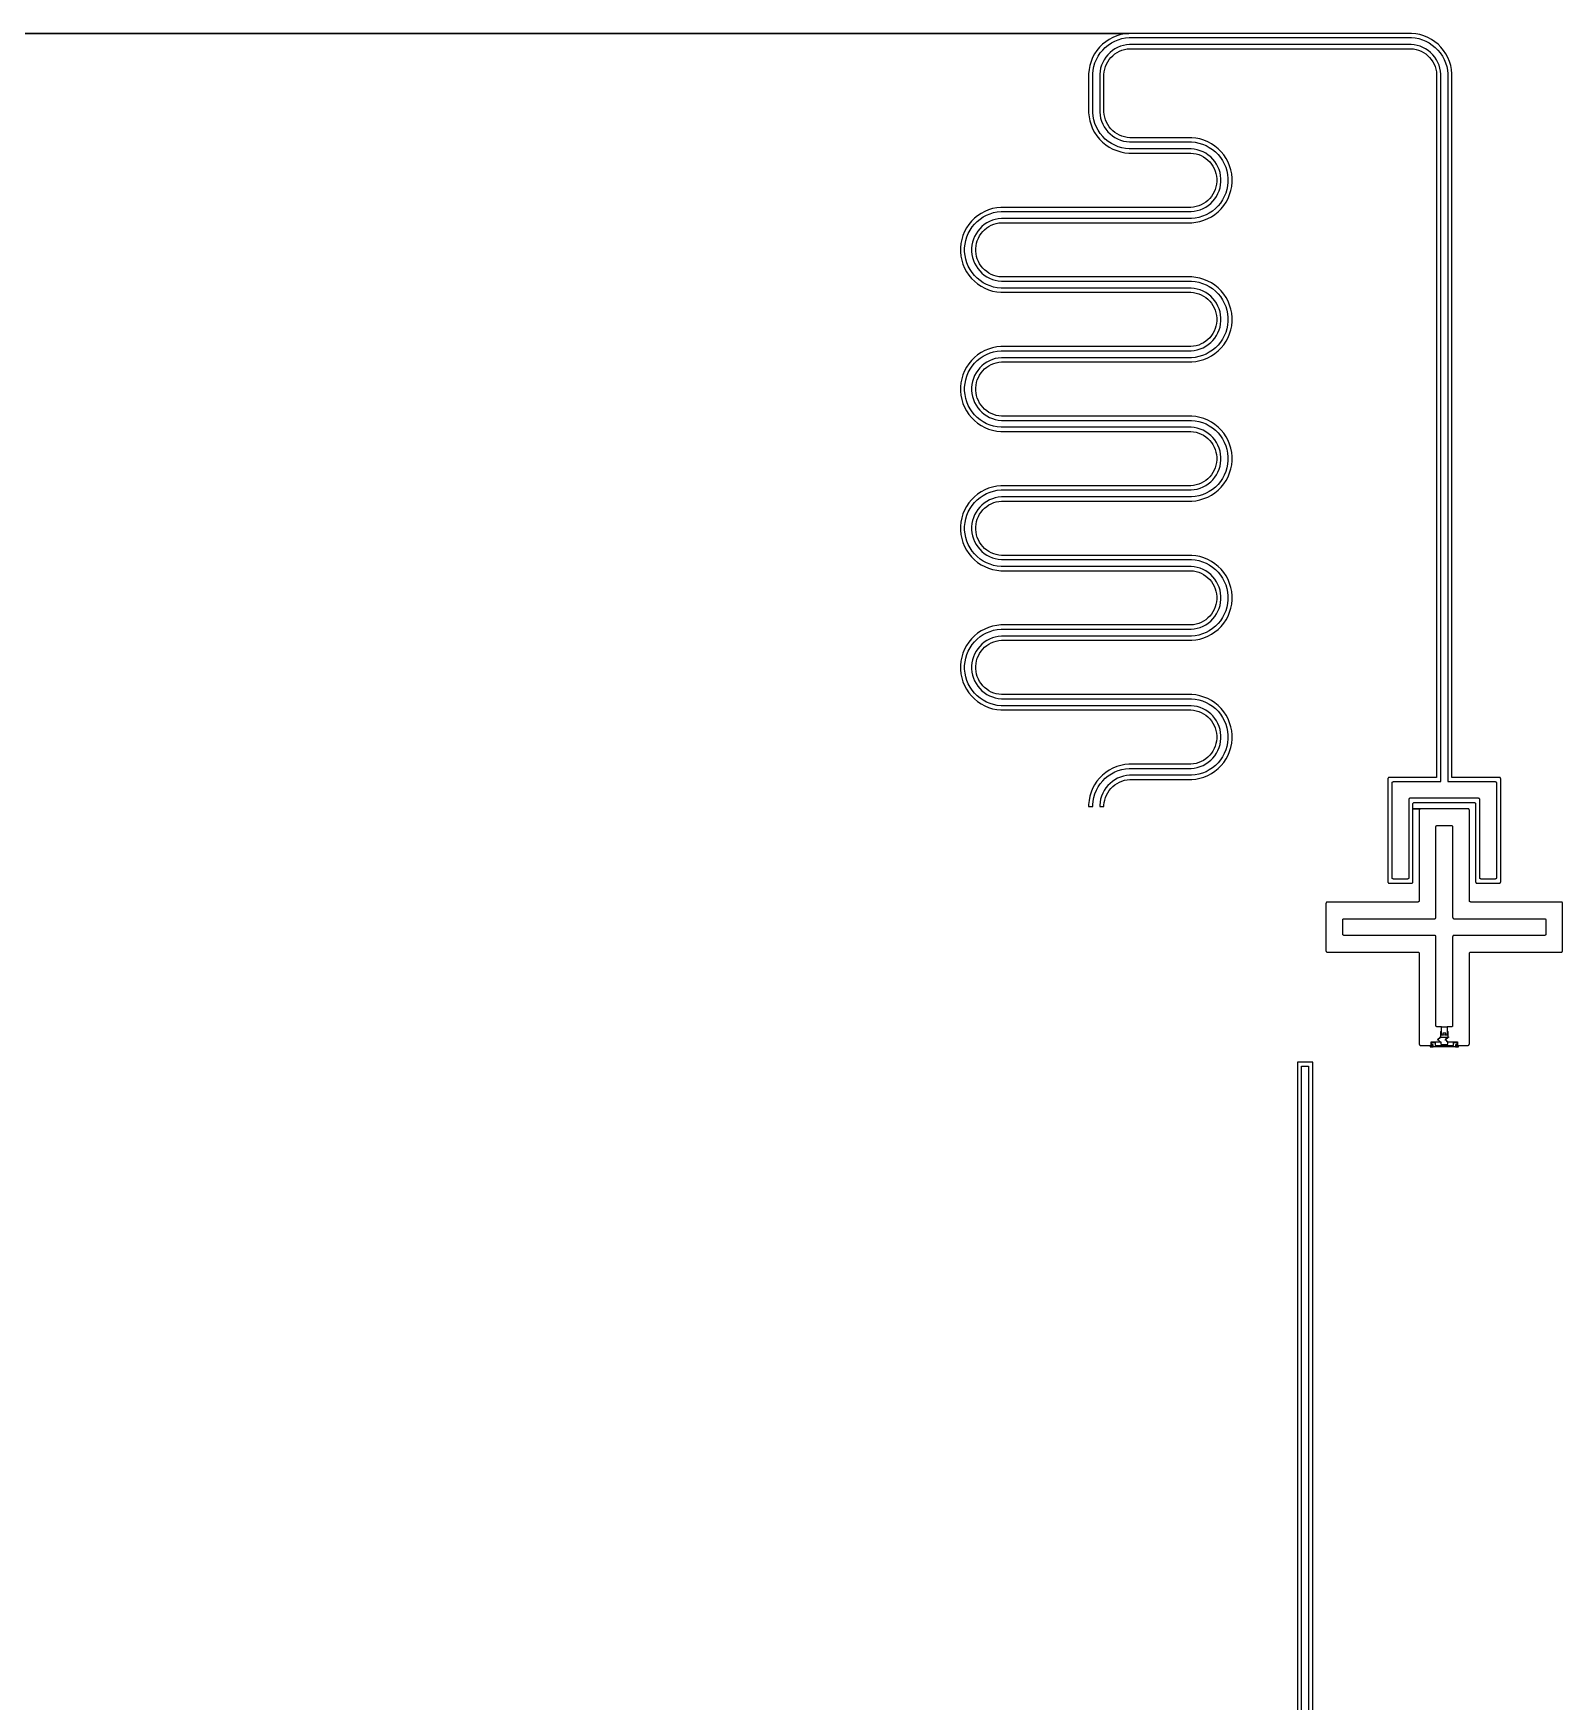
# Model space of a CAD drawing. Extents: x 200 to 9800, y 200 to 9800.
# Drawn here: x 5022 to 7220, y 2587 to 4984 of the extents above; entities that cross this region are included whole.
import ezdxf

# ---------------------------------------------------------------- set-up
doc = ezdxf.new("R2010")
doc.units = 0
doc.layers.add('L136D1', color=1, linetype='CONTINUOUS')
doc.layers.add('L1D0', color=2, linetype='CONTINUOUS')

msp = doc.modelspace()

# ---------------------------------------------------------------- linework, layer by layer
at = {"layer": 'L136D1'}
msp.add_lwpolyline([(7033.5, 3528), (7033.5, 3529.5), (7030.975, 3529.5), (7030.927, 3529.505), (7030.878, 3529.514), (7030.831, 3529.529), (7030.786, 3529.547), (7030.743, 3529.571), (7030.702, 3529.598), (7030.664, 3529.629), (7030.629, 3529.664), (7030.598, 3529.702), (7030.571, 3529.743), (7030.547, 3529.786), (7030.529, 3529.831), (7030.514, 3529.878), (7030.505, 3529.927), (7030.5, 3529.975), (7030.5, 3534.525), (7030.505, 3534.573), (7030.514, 3534.622), (7030.529, 3534.669), (7030.547, 3534.714), (7030.571, 3534.757), (7030.598, 3534.798), (7030.629, 3534.836), (7030.664, 3534.871), (7030.702, 3534.902), (7030.743, 3534.929), (7030.786, 3534.953), (7030.831, 3534.971), (7030.878, 3534.986), (7030.927, 3534.995), (7030.975, 3535), (7043.485, 3535), (7040.25, 3538.236), (7039.543, 3537.529), (7039.529, 3537.543), (7040.236, 3538.25), (7039.529, 3538.957), (7039.543, 3538.971), (7040.25, 3538.264), (7043.485, 3541.5), (7043.515, 3541.5), (7040.264, 3538.25), (7043.515, 3535), (7044.025, 3535), (7044.073, 3534.995), (7044.122, 3534.986), (7044.169, 3534.971), (7044.214, 3534.953), (7044.257, 3534.929), (7044.298, 3534.902), (7044.336, 3534.871), (7044.371, 3534.836), (7044.402, 3534.798), (7044.429, 3534.757), (7044.453, 3534.714), (7044.471, 3534.669), (7044.486, 3534.622), (7044.495, 3534.573), (7044.5, 3534.525), (7044.5, 3531.975), (7044.505, 3531.927), (7044.514, 3531.878), (7044.529, 3531.831), (7044.547, 3531.786), (7044.571, 3531.743), (7044.598, 3531.702), (7044.629, 3531.664), (7044.664, 3531.629), (7044.702, 3531.598), (7044.743, 3531.571), (7044.786, 3531.547), (7044.831, 3531.529), (7044.878, 3531.514), (7044.927, 3531.505), (7044.975, 3531.5), (7054.025, 3531.5), (7054.073, 3531.505), (7054.122, 3531.514), (7054.169, 3531.529), (7054.214, 3531.547), (7054.257, 3531.571), (7054.298, 3531.598), (7054.336, 3531.629), (7054.371, 3531.664), (7054.402, 3531.702), (7054.429, 3531.743), (7054.453, 3531.786), (7054.471, 3531.831), (7054.486, 3531.878), (7054.495, 3531.927), (7054.5, 3531.975), (7054.5, 3534.525), (7054.505, 3534.573), (7054.514, 3534.622), (7054.529, 3534.669), (7054.547, 3534.714), (7054.571, 3534.757), (7054.598, 3534.798), (7054.629, 3534.836), (7054.639, 3534.846), (7051.25, 3538.236), (7050.543, 3537.529), (7050.529, 3537.543), (7051.236, 3538.25), (7050.529, 3538.957), (7050.543, 3538.971), (7051.25, 3538.264), (7054.485, 3541.5), (7043.485, 3541.5), (7043.5, 3541.515), (7043.5, 3542.5), (7044.5, 3542.5), (7044.5, 3549.725), (7044.505, 3549.773), (7044.514, 3549.822), (7044.529, 3549.869), (7044.547, 3549.914), (7044.571, 3549.957), (7044.598, 3549.998), (7044.629, 3550.036), (7044.664, 3550.071), (7044.702, 3550.102), (7044.743, 3550.129), (7044.786, 3550.153), (7044.831, 3550.171), (7044.878, 3550.186), (7044.927, 3550.195), (7044.975, 3550.2), (7045.5, 3550.2), (7045.5, 3556.5), (7053.5, 3556.5), (7053.5, 3550.2), (7054.025, 3550.2), (7054.073, 3550.195), (7054.122, 3550.186), (7054.169, 3550.171), (7054.214, 3550.153), (7054.257, 3550.129), (7054.298, 3550.102), (7054.336, 3550.071), (7054.371, 3550.036), (7054.402, 3549.998), (7054.429, 3549.957), (7054.453, 3549.914), (7054.471, 3549.869), (7054.486, 3549.822), (7054.495, 3549.773), (7054.5, 3549.725), (7054.5, 3542.5), (7055.5, 3542.5), (7055.5, 3541.5), (7054.515, 3541.5), (7051.264, 3538.25), (7054.654, 3534.861), (7054.664, 3534.871), (7054.702, 3534.902), (7054.743, 3534.929), (7054.786, 3534.953), (7054.831, 3534.971), (7054.878, 3534.986), (7054.927, 3534.995), (7054.975, 3535), (7068.025, 3535), (7068.073, 3534.995), (7068.122, 3534.986), (7068.169, 3534.971), (7068.214, 3534.953), (7068.257, 3534.929), (7068.298, 3534.902), (7068.336, 3534.871), (7068.371, 3534.836), (7068.402, 3534.798), (7068.429, 3534.757), (7068.453, 3534.714), (7068.471, 3534.669), (7068.486, 3534.622), (7068.495, 3534.573), (7068.5, 3534.525), (7068.5, 3529.975), (7068.495, 3529.927), (7068.486, 3529.878), (7068.471, 3529.831), (7068.453, 3529.786), (7068.429, 3529.743), (7068.402, 3529.702), (7068.371, 3529.664), (7068.336, 3529.629), (7068.298, 3529.598), (7068.257, 3529.571), (7068.214, 3529.547), (7068.169, 3529.529), (7068.122, 3529.514), (7068.073, 3529.505), (7068.025, 3529.5), (7065.5, 3529.5), (7065.5, 3528)], close=True, dxfattribs=at)
at = {"layer": 'L1D0'}
for points in [[(4802.497, 4984), (6596.503, 4984), (6590.539, 4983.413), (6584.66, 4982.243), (6578.925, 4980.503), (6573.388, 4978.21), (6568.102, 4975.385), (6563.119, 4972.055), (6558.485, 4968.253), (6554.247, 4964.015), (6550.445, 4959.381), (6547.115, 4954.398), (6544.29, 4949.112), (6541.997, 4943.575), (6540.257, 4937.84), (6539.087, 4931.961), (6538.5, 4925.997), (6538.5, 4870.003), (6539.087, 4864.039), (6540.257, 4858.16), (6541.997, 4852.425), (6544.29, 4846.888), (6547.115, 4841.602), (6550.445, 4836.619), (6554.247, 4831.985), (6558.485, 4827.747), (6563.119, 4823.945), (6568.102, 4820.615), (6573.388, 4817.79), (6578.925, 4815.497), (6584.66, 4813.757), (6590.539, 4812.587), (6596.503, 4812), (6685.527, 4812), (6689.34, 4811.624), (6693.099, 4810.877), (6696.766, 4809.765), (6700.306, 4808.298), (6703.685, 4806.492), (6706.871, 4804.363), (6709.833, 4801.932), (6712.543, 4799.222), (6714.974, 4796.26), (6717.103, 4793.074), (6718.909, 4789.695), (6720.376, 4786.155), (6721.488, 4782.488), (6722.235, 4778.729), (6722.611, 4774.916), (6722.611, 4771.084), (6722.235, 4767.271), (6721.488, 4763.512), (6720.376, 4759.845), (6718.909, 4756.305), (6717.103, 4752.926), (6714.974, 4749.74), (6712.543, 4746.778), (6709.833, 4744.068), (6706.871, 4741.637), (6703.685, 4739.508), (6700.306, 4737.702), (6696.766, 4736.235), (6693.099, 4735.123), (6689.34, 4734.376), (6685.527, 4734), (6412.392, 4734), (6406.428, 4733.413), (6400.549, 4732.243), (6394.814, 4730.503), (6389.277, 4728.21), (6383.991, 4725.385), (6379.008, 4722.055), (6374.374, 4718.253), (6370.136, 4714.015), (6366.334, 4709.381), (6363.004, 4704.398), (6360.179, 4699.112), (6357.886, 4693.575), (6356.146, 4687.84), (6354.976, 4681.961), (6354.389, 4675.997), (6354.389, 4670.003), (6354.976, 4664.039), (6356.146, 4658.16), (6357.886, 4652.425), (6360.179, 4646.888), (6363.004, 4641.602), (6366.334, 4636.619), (6370.136, 4631.985), (6374.374, 4627.747), (6379.008, 4623.945), (6383.991, 4620.615), (6389.277, 4617.79), (6394.814, 4615.497), (6400.549, 4613.757), (6406.428, 4612.587), (6412.392, 4612), (6685.527, 4612), (6689.34, 4611.624), (6693.099, 4610.877), (6696.766, 4609.765), (6700.306, 4608.298), (6703.685, 4606.492), (6706.871, 4604.363), (6709.833, 4601.932), (6712.543, 4599.222), (6714.974, 4596.26), (6717.103, 4593.074), (6718.909, 4589.695), (6720.376, 4586.155), (6721.488, 4582.488), (6722.235, 4578.729), (6722.611, 4574.916), (6722.611, 4571.084), (6722.235, 4567.271), (6721.488, 4563.512), (6720.376, 4559.845), (6718.909, 4556.305), (6717.103, 4552.926), (6714.974, 4549.74), (6712.543, 4546.778), (6709.833, 4544.068), (6706.871, 4541.637), (6703.685, 4539.508), (6700.306, 4537.702), (6696.766, 4536.235), (6693.099, 4535.123), (6689.34, 4534.376), (6685.527, 4534), (6412.392, 4534), (6406.428, 4533.413), (6400.549, 4532.243), (6394.814, 4530.503), (6389.277, 4528.21), (6383.991, 4525.385), (6379.008, 4522.055), (6374.374, 4518.253), (6370.136, 4514.015), (6366.334, 4509.381), (6363.004, 4504.398), (6360.179, 4499.112), (6357.886, 4493.575), (6356.146, 4487.84), (6354.976, 4481.961), (6354.389, 4475.997), (6354.389, 4470.003), (6354.976, 4464.039), (6356.146, 4458.16), (6357.886, 4452.425), (6360.179, 4446.888), (6363.004, 4441.602), (6366.334, 4436.619), (6370.136, 4431.985), (6374.374, 4427.747), (6379.008, 4423.945), (6383.991, 4420.615), (6389.277, 4417.79), (6394.814, 4415.497), (6400.549, 4413.757), (6406.428, 4412.587), (6412.392, 4412), (6685.527, 4412), (6689.34, 4411.624), (6693.099, 4410.877), (6696.766, 4409.765), (6700.306, 4408.298), (6703.685, 4406.492), (6706.871, 4404.363), (6709.833, 4401.932), (6712.543, 4399.222), (6714.974, 4396.26), (6717.103, 4393.074), (6718.909, 4389.695), (6720.376, 4386.155), (6721.488, 4382.488), (6722.235, 4378.729), (6722.611, 4374.916), (6722.611, 4371.084), (6722.235, 4367.271), (6721.488, 4363.512), (6720.376, 4359.845), (6718.909, 4356.305), (6717.103, 4352.926), (6714.974, 4349.74), (6712.543, 4346.778), (6709.833, 4344.068), (6706.871, 4341.637), (6703.685, 4339.508), (6700.306, 4337.702), (6696.766, 4336.235), (6693.099, 4335.123), (6689.34, 4334.376), (6685.527, 4334), (6412.392, 4334), (6406.428, 4333.413), (6400.549, 4332.243), (6394.814, 4330.503), (6389.277, 4328.21), (6383.991, 4325.385), (6379.008, 4322.055), (6374.374, 4318.253), (6370.136, 4314.015), (6366.334, 4309.381), (6363.004, 4304.398), (6360.179, 4299.112), (6357.886, 4293.575), (6356.146, 4287.84), (6354.976, 4281.961), (6354.389, 4275.997), (6354.389, 4270.003), (6354.976, 4264.039), (6356.146, 4258.16), (6357.886, 4252.425), (6360.179, 4246.888), (6363.004, 4241.602), (6366.334, 4236.619), (6370.136, 4231.985), (6374.374, 4227.747), (6379.008, 4223.945), (6383.991, 4220.615), (6389.277, 4217.79), (6394.814, 4215.497), (6400.549, 4213.757), (6406.428, 4212.587), (6412.392, 4212), (6685.527, 4212), (6689.34, 4211.624), (6693.099, 4210.877), (6696.766, 4209.765), (6700.306, 4208.298), (6703.685, 4206.492), (6706.871, 4204.363), (6709.833, 4201.932), (6712.543, 4199.222), (6714.974, 4196.26), (6717.103, 4193.074), (6718.909, 4189.695), (6720.376, 4186.155), (6721.488, 4182.488), (6722.235, 4178.729), (6722.611, 4174.916), (6722.611, 4171.084), (6722.235, 4167.271), (6721.488, 4163.512), (6720.376, 4159.845), (6718.909, 4156.305), (6717.103, 4152.926), (6714.974, 4149.74), (6712.543, 4146.778), (6709.833, 4144.068), (6706.871, 4141.637), (6703.685, 4139.508), (6700.306, 4137.702), (6696.766, 4136.235), (6693.099, 4135.123), (6689.34, 4134.376), (6685.527, 4134), (6412.392, 4134), (6406.428, 4133.413), (6400.549, 4132.243), (6394.814, 4130.503), (6389.277, 4128.21), (6383.991, 4125.385), (6379.008, 4122.055), (6374.374, 4118.253), (6370.136, 4114.015), (6366.334, 4109.381), (6363.004, 4104.398), (6360.179, 4099.112), (6357.886, 4093.575), (6356.146, 4087.84), (6354.976, 4081.961), (6354.389, 4075.997), (6354.389, 4070.003), (6354.976, 4064.039), (6356.146, 4058.16), (6357.886, 4052.425), (6360.179, 4046.888), (6363.004, 4041.602), (6366.334, 4036.619), (6370.136, 4031.985), (6374.374, 4027.747), (6379.008, 4023.945), (6383.991, 4020.615), (6389.277, 4017.79), (6394.814, 4015.497), (6400.549, 4013.757), (6406.428, 4012.587), (6412.392, 4012), (6685.527, 4012), (6689.34, 4011.624), (6693.099, 4010.877), (6696.766, 4009.765), (6700.306, 4008.298), (6703.685, 4006.492), (6706.871, 4004.363), (6709.833, 4001.932), (6712.543, 3999.222), (6714.974, 3996.26), (6717.103, 3993.074), (6718.909, 3989.695), (6720.376, 3986.155), (6721.488, 3982.488), (6722.235, 3978.729), (6722.611, 3974.916), (6722.611, 3971.084), (6722.235, 3967.271), (6721.488, 3963.512), (6720.376, 3959.845), (6718.909, 3956.305), (6717.103, 3952.926), (6714.974, 3949.74), (6712.543, 3946.778), (6709.833, 3944.068), (6706.871, 3941.637), (6703.685, 3939.508), (6700.306, 3937.702), (6696.766, 3936.235), (6693.099, 3935.123), (6689.34, 3934.376), (6685.527, 3934), (6596.503, 3934), (6590.539, 3933.413), (6584.66, 3932.243), (6578.925, 3930.503), (6573.388, 3928.21), (6568.102, 3925.385), (6563.119, 3922.055), (6558.485, 3918.253), (6554.247, 3914.015), (6550.445, 3909.381), (6547.115, 3904.398), (6544.29, 3899.112), (6541.997, 3893.575), (6540.257, 3887.84), (6539.087, 3881.961), (6538.5, 3875.997), (6538.5, 3873), (6544.5, 3873), (6544.5, 3875.702), (6545.03, 3881.08), (6546.084, 3886.38), (6547.653, 3891.551), (6549.721, 3896.544), (6552.268, 3901.31), (6555.27, 3905.803), (6558.699, 3909.98), (6562.52, 3913.801), (6566.697, 3917.23), (6571.19, 3920.232), (6575.956, 3922.779), (6580.949, 3924.847), (6586.12, 3926.416), (6591.42, 3927.47), (6596.798, 3928), (6685.822, 3928), (6690.222, 3928.433), (6694.558, 3929.296), (6698.789, 3930.579), (6702.874, 3932.271), (6706.774, 3934.356), (6710.45, 3936.812), (6713.868, 3939.617), (6716.994, 3942.743), (6719.799, 3946.161), (6722.255, 3949.837), (6724.34, 3953.737), (6726.032, 3957.822), (6727.315, 3962.053), (6728.178, 3966.389), (6728.611, 3970.789), (6728.611, 3975.211), (6728.178, 3979.611), (6727.315, 3983.947), (6726.032, 3988.178), (6724.34, 3992.263), (6722.255, 3996.163), (6719.799, 3999.839), (6716.994, 4003.257), (6713.868, 4006.383), (6710.45, 4009.188), (6706.774, 4011.644), (6702.874, 4013.729), (6698.789, 4015.421), (6694.558, 4016.704), (6690.222, 4017.567), (6685.822, 4018), (6412.687, 4018), (6407.309, 4018.53), (6402.009, 4019.584), (6396.838, 4021.153), (6391.845, 4023.221), (6387.079, 4025.768), (6382.586, 4028.77), (6378.409, 4032.199), (6374.588, 4036.02), (6371.159, 4040.197), (6368.157, 4044.69), (6365.61, 4049.456), (6363.542, 4054.449), (6361.973, 4059.62), (6360.919, 4064.92), (6360.389, 4070.298), (6360.389, 4075.702), (6360.919, 4081.08), (6361.973, 4086.38), (6363.542, 4091.551), (6365.61, 4096.544), (6368.157, 4101.31), (6371.159, 4105.803), (6374.588, 4109.98), (6378.409, 4113.801), (6382.586, 4117.23), (6387.079, 4120.232), (6391.845, 4122.779), (6396.838, 4124.847), (6402.009, 4126.416), (6407.309, 4127.47), (6412.687, 4128), (6685.822, 4128), (6690.222, 4128.433), (6694.558, 4129.296), (6698.789, 4130.579), (6702.874, 4132.271), (6706.774, 4134.356), (6710.45, 4136.812), (6713.868, 4139.617), (6716.994, 4142.743), (6719.799, 4146.161), (6722.255, 4149.837), (6724.34, 4153.737), (6726.032, 4157.822), (6727.315, 4162.053), (6728.178, 4166.389), (6728.611, 4170.789), (6728.611, 4175.211), (6728.178, 4179.611), (6727.315, 4183.947), (6726.032, 4188.178), (6724.34, 4192.263), (6722.255, 4196.163), (6719.799, 4199.839), (6716.994, 4203.257), (6713.868, 4206.383), (6710.45, 4209.188), (6706.774, 4211.644), (6702.874, 4213.729), (6698.789, 4215.421), (6694.558, 4216.704), (6690.222, 4217.567), (6685.822, 4218), (6412.687, 4218), (6407.309, 4218.53), (6402.009, 4219.584), (6396.838, 4221.153), (6391.845, 4223.221), (6387.079, 4225.768), (6382.586, 4228.77), (6378.409, 4232.199), (6374.588, 4236.02), (6371.159, 4240.197), (6368.157, 4244.69), (6365.61, 4249.456), (6363.542, 4254.449), (6361.973, 4259.62), (6360.919, 4264.92), (6360.389, 4270.298), (6360.389, 4275.702), (6360.919, 4281.08), (6361.973, 4286.38), (6363.542, 4291.551), (6365.61, 4296.544), (6368.157, 4301.31), (6371.159, 4305.803), (6374.588, 4309.98), (6378.409, 4313.801), (6382.586, 4317.23), (6387.079, 4320.232), (6391.845, 4322.779), (6396.838, 4324.847), (6402.009, 4326.416), (6407.309, 4327.47), (6412.687, 4328), (6685.822, 4328), (6690.222, 4328.433), (6694.558, 4329.296), (6698.789, 4330.579), (6702.874, 4332.271), (6706.774, 4334.356), (6710.45, 4336.812), (6713.868, 4339.617), (6716.994, 4342.743), (6719.799, 4346.161), (6722.255, 4349.837), (6724.34, 4353.737), (6726.032, 4357.822), (6727.315, 4362.053), (6728.178, 4366.389), (6728.611, 4370.789), (6728.611, 4375.211), (6728.178, 4379.611), (6727.315, 4383.947), (6726.032, 4388.178), (6724.34, 4392.263), (6722.255, 4396.163), (6719.799, 4399.839), (6716.994, 4403.257), (6713.868, 4406.383), (6710.45, 4409.188), (6706.774, 4411.644), (6702.874, 4413.729), (6698.789, 4415.421), (6694.558, 4416.704), (6690.222, 4417.567), (6685.822, 4418), (6412.687, 4418), (6407.309, 4418.53), (6402.009, 4419.584), (6396.838, 4421.153), (6391.845, 4423.221), (6387.079, 4425.768), (6382.586, 4428.77), (6378.409, 4432.199), (6374.588, 4436.02), (6371.159, 4440.197), (6368.157, 4444.69), (6365.61, 4449.456), (6363.542, 4454.449), (6361.973, 4459.62), (6360.919, 4464.92), (6360.389, 4470.298), (6360.389, 4475.702), (6360.919, 4481.08), (6361.973, 4486.38), (6363.542, 4491.551), (6365.61, 4496.544), (6368.157, 4501.31), (6371.159, 4505.803), (6374.588, 4509.98), (6378.409, 4513.801), (6382.586, 4517.23), (6387.079, 4520.232), (6391.845, 4522.779), (6396.838, 4524.847), (6402.009, 4526.416), (6407.309, 4527.47), (6412.687, 4528), (6685.822, 4528), (6690.222, 4528.433), (6694.558, 4529.296), (6698.789, 4530.579), (6702.874, 4532.271), (6706.774, 4534.356), (6710.45, 4536.812), (6713.868, 4539.617), (6716.994, 4542.743), (6719.799, 4546.161), (6722.255, 4549.837), (6724.34, 4553.737), (6726.032, 4557.822), (6727.315, 4562.053), (6728.178, 4566.389), (6728.611, 4570.789), (6728.611, 4575.211), (6728.178, 4579.611), (6727.315, 4583.947), (6726.032, 4588.178), (6724.34, 4592.263), (6722.255, 4596.163), (6719.799, 4599.839), (6716.994, 4603.257), (6713.868, 4606.383), (6710.45, 4609.188), (6706.774, 4611.644), (6702.874, 4613.729), (6698.789, 4615.421), (6694.558, 4616.704), (6690.222, 4617.567), (6685.822, 4618), (6412.687, 4618), (6407.309, 4618.53), (6402.009, 4619.584), (6396.838, 4621.153), (6391.845, 4623.221), (6387.079, 4625.768), (6382.586, 4628.77), (6378.409, 4632.199), (6374.588, 4636.02), (6371.159, 4640.197), (6368.157, 4644.69), (6365.61, 4649.456), (6363.542, 4654.449), (6361.973, 4659.62), (6360.919, 4664.92), (6360.389, 4670.298), (6360.389, 4675.702), (6360.919, 4681.08), (6361.973, 4686.38), (6363.542, 4691.551), (6365.61, 4696.544), (6368.157, 4701.31), (6371.159, 4705.803), (6374.588, 4709.98), (6378.409, 4713.801), (6382.586, 4717.23), (6387.079, 4720.232), (6391.845, 4722.779), (6396.838, 4724.847), (6402.009, 4726.416), (6407.309, 4727.47), (6412.687, 4728), (6685.822, 4728), (6690.222, 4728.433), (6694.558, 4729.296), (6698.789, 4730.579), (6702.874, 4732.271), (6706.774, 4734.356), (6710.45, 4736.812), (6713.868, 4739.617), (6716.994, 4742.743), (6719.799, 4746.161), (6722.255, 4749.837), (6724.34, 4753.737), (6726.032, 4757.822), (6727.315, 4762.053), (6728.178, 4766.389), (6728.611, 4770.789), (6728.611, 4775.211), (6728.178, 4779.611), (6727.315, 4783.947), (6726.032, 4788.178), (6724.34, 4792.263), (6722.255, 4796.163), (6719.799, 4799.839), (6716.994, 4803.257), (6713.868, 4806.383), (6710.45, 4809.188), (6706.774, 4811.644), (6702.874, 4813.729), (6698.789, 4815.421), (6694.558, 4816.704), (6690.222, 4817.567), (6685.822, 4818), (6596.798, 4818), (6591.42, 4818.53), (6586.12, 4819.584), (6580.949, 4821.153), (6575.956, 4823.221), (6571.19, 4825.768), (6566.697, 4828.77), (6562.52, 4832.199), (6558.699, 4836.02), (6555.27, 4840.197), (6552.268, 4844.69), (6549.721, 4849.456), (6547.653, 4854.449), (6546.084, 4859.62), (6545.03, 4864.92), (6544.5, 4870.298), (6544.5, 4925.702), (6545.03, 4931.08), (6546.084, 4936.38), (6547.653, 4941.551), (6549.721, 4946.544), (6552.268, 4951.31), (6555.27, 4955.803), (6558.699, 4959.98), (6562.52, 4963.801), (6566.697, 4967.23), (6571.19, 4970.232), (6575.956, 4972.779), (6580.949, 4974.847), (6586.12, 4976.416), (6591.42, 4977.47), (6596.798, 4978), (7002.202, 4978), (7007.58, 4977.47), (7012.88, 4976.416), (7018.051, 4974.847), (7023.044, 4972.779), (7027.81, 4970.232), (7032.303, 4967.23), (7036.48, 4963.801), (7040.301, 4959.98), (7043.73, 4955.803), (7046.732, 4951.31), (7049.279, 4946.544), (7051.347, 4941.551), (7052.916, 4936.38), (7053.97, 4931.08), (7054.5, 4925.702), (7054.5, 3909), (7122.598, 3909), (7122.794, 3908.981), (7122.987, 3908.942), (7123.175, 3908.885), (7123.356, 3908.81), (7123.529, 3908.718), (7123.693, 3908.608), (7123.845, 3908.484), (7123.984, 3908.345), (7124.108, 3908.193), (7124.218, 3908.029), (7124.31, 3907.856), (7124.385, 3907.675), (7124.442, 3907.487), (7124.481, 3907.294), (7124.5, 3907.098), (7124.5, 3770.902), (7124.481, 3770.706), (7124.442, 3770.513), (7124.385, 3770.325), (7124.31, 3770.144), (7124.218, 3769.971), (7124.108, 3769.807), (7123.984, 3769.655), (7123.845, 3769.516), (7123.693, 3769.392), (7123.529, 3769.282), (7123.356, 3769.19), (7123.175, 3769.115), (7122.987, 3769.058), (7122.794, 3769.019), (7122.598, 3769), (7102.402, 3769), (7102.206, 3769.019), (7102.013, 3769.058), (7101.825, 3769.115), (7101.644, 3769.19), (7101.471, 3769.282), (7101.307, 3769.392), (7101.155, 3769.516), (7101.016, 3769.655), (7100.892, 3769.807), (7100.782, 3769.971), (7100.69, 3770.144), (7100.615, 3770.325), (7100.558, 3770.513), (7100.519, 3770.706), (7100.5, 3770.902), (7100.5, 3883.098), (7100.481, 3883.294), (7100.442, 3883.487), (7100.385, 3883.675), (7100.31, 3883.856), (7100.218, 3884.029), (7100.108, 3884.193), (7099.984, 3884.345), (7099.845, 3884.484), (7099.693, 3884.608), (7099.529, 3884.718), (7099.356, 3884.81), (7099.175, 3884.885), (7098.987, 3884.942), (7098.794, 3884.981), (7098.598, 3885), (7000.402, 3885), (7000.206, 3884.981), (7000.013, 3884.942), (6999.825, 3884.885), (6999.644, 3884.81), (6999.471, 3884.718), (6999.307, 3884.608), (6999.155, 3884.484), (6999.016, 3884.345), (6998.892, 3884.193), (6998.782, 3884.029), (6998.69, 3883.856), (6998.615, 3883.675), (6998.558, 3883.487), (6998.519, 3883.294), (6998.5, 3883.098), (6998.5, 3770.902), (6998.481, 3770.706), (6998.442, 3770.513), (6998.385, 3770.325), (6998.31, 3770.144), (6998.218, 3769.971), (6998.108, 3769.807), (6997.984, 3769.655), (6997.845, 3769.516), (6997.693, 3769.392), (6997.529, 3769.282), (6997.356, 3769.19), (6997.175, 3769.115), (6996.987, 3769.058), (6996.794, 3769.019), (6996.598, 3769), (6976.402, 3769), (6976.206, 3769.019), (6976.013, 3769.058), (6975.825, 3769.115), (6975.644, 3769.19), (6975.471, 3769.282), (6975.307, 3769.392), (6975.155, 3769.516), (6975.016, 3769.655), (6974.892, 3769.807), (6974.782, 3769.971), (6974.69, 3770.144), (6974.615, 3770.325), (6974.558, 3770.513), (6974.519, 3770.706), (6974.5, 3770.902), (6974.5, 3907.098), (6974.519, 3907.294), (6974.558, 3907.487), (6974.615, 3907.675), (6974.69, 3907.856), (6974.782, 3908.029), (6974.892, 3908.193), (6975.016, 3908.345), (6975.155, 3908.484), (6975.307, 3908.608), (6975.471, 3908.718), (6975.644, 3908.81), (6975.825, 3908.885), (6976.013, 3908.942), (6976.206, 3908.981), (6976.402, 3909), (7044.5, 3909), (7044.5, 4925.211), (7044.067, 4929.611), (7043.204, 4933.947), (7041.921, 4938.178), (7040.229, 4942.263), (7038.144, 4946.163), (7035.688, 4949.839), (7032.883, 4953.257), (7029.757, 4956.383), (7026.339, 4959.188), (7022.663, 4961.644), (7018.763, 4963.729), (7014.678, 4965.421), (7010.447, 4966.704), (7006.111, 4967.567), (7001.711, 4968), (6597.289, 4968), (6592.889, 4967.567), (6588.553, 4966.704), (6584.322, 4965.421), (6580.237, 4963.729), (6576.337, 4961.644), (6572.661, 4959.188), (6569.243, 4956.383), (6566.117, 4953.257), (6563.312, 4949.839), (6560.856, 4946.163), (6558.771, 4942.263), (6557.079, 4938.178), (6555.796, 4933.947), (6554.933, 4929.611), (6554.5, 4925.211), (6554.5, 4870.789), (6554.933, 4866.389), (6555.796, 4862.053), (6557.079, 4857.822), (6558.771, 4853.737), (6560.856, 4849.837), (6563.312, 4846.161), (6566.117, 4842.743), (6569.243, 4839.617), (6572.661, 4836.812), (6576.337, 4834.356), (6580.237, 4832.271), (6584.322, 4830.579), (6588.553, 4829.296), (6592.889, 4828.433), (6597.289, 4828), (6686.313, 4828), (6691.691, 4827.47), (6696.991, 4826.416), (6702.162, 4824.847), (6707.155, 4822.779), (6711.921, 4820.232), (6716.414, 4817.23), (6720.591, 4813.801), (6724.412, 4809.98), (6727.841, 4805.803), (6730.843, 4801.31), (6733.39, 4796.544), (6735.458, 4791.551), (6737.027, 4786.38), (6738.081, 4781.08), (6738.611, 4775.702), (6738.611, 4770.298), (6738.081, 4764.92), (6737.027, 4759.62), (6735.458, 4754.449), (6733.39, 4749.456), (6730.843, 4744.69), (6727.841, 4740.197), (6724.412, 4736.02), (6720.591, 4732.199), (6716.414, 4728.77), (6711.921, 4725.768), (6707.155, 4723.221), (6702.162, 4721.153), (6696.991, 4719.584), (6691.691, 4718.53), (6686.313, 4718), (6413.178, 4718), (6408.778, 4717.567), (6404.442, 4716.704), (6400.211, 4715.421), (6396.126, 4713.729), (6392.226, 4711.644), (6388.55, 4709.188), (6385.132, 4706.383), (6382.006, 4703.257), (6379.201, 4699.839), (6376.745, 4696.163), (6374.66, 4692.263), (6372.968, 4688.178), (6371.685, 4683.947), (6370.822, 4679.611), (6370.389, 4675.211), (6370.389, 4670.789), (6370.822, 4666.389), (6371.685, 4662.053), (6372.968, 4657.822), (6374.66, 4653.737), (6376.745, 4649.837), (6379.201, 4646.161), (6382.006, 4642.743), (6385.132, 4639.617), (6388.55, 4636.812), (6392.226, 4634.356), (6396.126, 4632.271), (6400.211, 4630.579), (6404.442, 4629.296), (6408.778, 4628.433), (6413.178, 4628), (6686.313, 4628), (6691.691, 4627.47), (6696.991, 4626.416), (6702.162, 4624.847), (6707.155, 4622.779), (6711.921, 4620.232), (6716.414, 4617.23), (6720.591, 4613.801), (6724.412, 4609.98), (6727.841, 4605.803), (6730.843, 4601.31), (6733.39, 4596.544), (6735.458, 4591.551), (6737.027, 4586.38), (6738.081, 4581.08), (6738.611, 4575.702), (6738.611, 4570.298), (6738.081, 4564.92), (6737.027, 4559.62), (6735.458, 4554.449), (6733.39, 4549.456), (6730.843, 4544.69), (6727.841, 4540.197), (6724.412, 4536.02), (6720.591, 4532.199), (6716.414, 4528.77), (6711.921, 4525.768), (6707.155, 4523.221), (6702.162, 4521.153), (6696.991, 4519.584), (6691.691, 4518.53), (6686.313, 4518), (6413.178, 4518), (6408.778, 4517.567), (6404.442, 4516.704), (6400.211, 4515.421), (6396.126, 4513.729), (6392.226, 4511.644), (6388.55, 4509.188), (6385.132, 4506.383), (6382.006, 4503.257), (6379.201, 4499.839), (6376.745, 4496.163), (6374.66, 4492.263), (6372.968, 4488.178), (6371.685, 4483.947), (6370.822, 4479.611), (6370.389, 4475.211), (6370.389, 4470.789), (6370.822, 4466.389), (6371.685, 4462.053), (6372.968, 4457.822), (6374.66, 4453.737), (6376.745, 4449.837), (6379.201, 4446.161), (6382.006, 4442.743), (6385.132, 4439.617), (6388.55, 4436.812), (6392.226, 4434.356), (6396.126, 4432.271), (6400.211, 4430.579), (6404.442, 4429.296), (6408.778, 4428.433), (6413.178, 4428), (6686.313, 4428), (6691.691, 4427.47), (6696.991, 4426.416), (6702.162, 4424.847), (6707.155, 4422.779), (6711.921, 4420.232), (6716.414, 4417.23), (6720.591, 4413.801), (6724.412, 4409.98), (6727.841, 4405.803), (6730.843, 4401.31), (6733.39, 4396.544), (6735.458, 4391.551), (6737.027, 4386.38), (6738.081, 4381.08), (6738.611, 4375.702), (6738.611, 4370.298), (6738.081, 4364.92), (6737.027, 4359.62), (6735.458, 4354.449), (6733.39, 4349.456), (6730.843, 4344.69), (6727.841, 4340.197), (6724.412, 4336.02), (6720.591, 4332.199), (6716.414, 4328.77), (6711.921, 4325.768), (6707.155, 4323.221), (6702.162, 4321.153), (6696.991, 4319.584), (6691.691, 4318.53), (6686.313, 4318), (6413.178, 4318), (6408.778, 4317.567), (6404.442, 4316.704), (6400.211, 4315.421), (6396.126, 4313.729), (6392.226, 4311.644), (6388.55, 4309.188), (6385.132, 4306.383), (6382.006, 4303.257), (6379.201, 4299.839), (6376.745, 4296.163), (6374.66, 4292.263), (6372.968, 4288.178), (6371.685, 4283.947), (6370.822, 4279.611), (6370.389, 4275.211), (6370.389, 4270.789), (6370.822, 4266.389), (6371.685, 4262.053), (6372.968, 4257.822), (6374.66, 4253.737), (6376.745, 4249.837), (6379.201, 4246.161), (6382.006, 4242.743), (6385.132, 4239.617), (6388.55, 4236.812), (6392.226, 4234.356), (6396.126, 4232.271), (6400.211, 4230.579), (6404.442, 4229.296), (6408.778, 4228.433), (6413.178, 4228), (6686.313, 4228), (6691.691, 4227.47), (6696.991, 4226.416), (6702.162, 4224.847), (6707.155, 4222.779), (6711.921, 4220.232), (6716.414, 4217.23), (6720.591, 4213.801), (6724.412, 4209.98), (6727.841, 4205.803), (6730.843, 4201.31), (6733.39, 4196.544), (6735.458, 4191.551), (6737.027, 4186.38), (6738.081, 4181.08), (6738.611, 4175.702), (6738.611, 4170.298), (6738.081, 4164.92), (6737.027, 4159.62), (6735.458, 4154.449), (6733.39, 4149.456), (6730.843, 4144.69), (6727.841, 4140.197), (6724.412, 4136.02), (6720.591, 4132.199), (6716.414, 4128.77), (6711.921, 4125.768), (6707.155, 4123.221), (6702.162, 4121.153), (6696.991, 4119.584), (6691.691, 4118.53), (6686.313, 4118), (6413.178, 4118), (6408.778, 4117.567), (6404.442, 4116.704), (6400.211, 4115.421), (6396.126, 4113.729), (6392.226, 4111.644), (6388.55, 4109.188), (6385.132, 4106.383), (6382.006, 4103.257), (6379.201, 4099.839), (6376.745, 4096.163), (6374.66, 4092.263), (6372.968, 4088.178), (6371.685, 4083.947), (6370.822, 4079.611), (6370.389, 4075.211), (6370.389, 4070.789), (6370.822, 4066.389), (6371.685, 4062.053), (6372.968, 4057.822), (6374.66, 4053.737), (6376.745, 4049.837), (6379.201, 4046.161), (6382.006, 4042.743), (6385.132, 4039.617), (6388.55, 4036.812), (6392.226, 4034.356), (6396.126, 4032.271), (6400.211, 4030.579), (6404.442, 4029.296), (6408.778, 4028.433), (6413.178, 4028), (6686.313, 4028), (6691.691, 4027.47), (6696.991, 4026.416), (6702.162, 4024.847), (6707.155, 4022.779), (6711.921, 4020.232), (6716.414, 4017.23), (6720.591, 4013.801), (6724.412, 4009.98), (6727.841, 4005.803), (6730.843, 4001.31), (6733.39, 3996.544), (6735.458, 3991.551), (6737.027, 3986.38), (6738.081, 3981.08), (6738.611, 3975.702), (6738.611, 3970.298), (6738.081, 3964.92), (6737.027, 3959.62), (6735.458, 3954.449), (6733.39, 3949.456), (6730.843, 3944.69), (6727.841, 3940.197), (6724.412, 3936.02), (6720.591, 3932.199), (6716.414, 3928.77), (6711.921, 3925.768), (6707.155, 3923.221), (6702.162, 3921.153), (6696.991, 3919.584), (6691.691, 3918.53), (6686.313, 3918), (6597.289, 3918), (6592.889, 3917.567), (6588.553, 3916.704), (6584.322, 3915.421), (6580.237, 3913.729), (6576.337, 3911.644), (6572.661, 3909.188), (6569.243, 3906.383), (6566.117, 3903.257), (6563.312, 3899.839), (6560.856, 3896.163), (6558.771, 3892.263), (6557.079, 3888.178), (6555.796, 3883.947), (6554.933, 3879.611), (6554.5, 3875.211), (6554.5, 3873), (6560.5, 3873), (6560.5, 3874.916), (6560.876, 3878.729), (6561.623, 3882.488), (6562.735, 3886.155), (6564.202, 3889.695), (6566.008, 3893.074), (6568.137, 3896.26), (6570.568, 3899.222), (6573.278, 3901.932), (6576.24, 3904.363), (6579.426, 3906.492), (6582.805, 3908.298), (6586.345, 3909.765), (6590.012, 3910.877), (6593.771, 3911.624), (6597.584, 3912), (6686.608, 3912), (6692.572, 3912.587), (6698.451, 3913.757), (6704.186, 3915.497), (6709.723, 3917.79), (6715.009, 3920.615), (6719.992, 3923.945), (6724.626, 3927.747), (6728.864, 3931.985), (6732.666, 3936.619), (6735.996, 3941.602), (6738.821, 3946.888), (6741.114, 3952.425), (6742.854, 3958.16), (6744.024, 3964.039), (6744.611, 3970.003), (6744.611, 3975.997), (6744.024, 3981.961), (6742.854, 3987.84), (6741.114, 3993.575), (6738.821, 3999.112), (6735.996, 4004.398), (6732.666, 4009.381), (6728.864, 4014.015), (6724.626, 4018.253), (6719.992, 4022.055), (6715.009, 4025.385), (6709.723, 4028.21), (6704.186, 4030.503), (6698.451, 4032.243), (6692.572, 4033.413), (6686.608, 4034), (6413.473, 4034), (6409.66, 4034.376), (6405.901, 4035.123), (6402.234, 4036.235), (6398.694, 4037.702), (6395.315, 4039.508), (6392.129, 4041.637), (6389.167, 4044.068), (6386.457, 4046.778), (6384.026, 4049.74), (6381.897, 4052.926), (6380.091, 4056.305), (6378.624, 4059.845), (6377.512, 4063.512), (6376.765, 4067.271), (6376.389, 4071.084), (6376.389, 4074.916), (6376.765, 4078.729), (6377.512, 4082.488), (6378.624, 4086.155), (6380.091, 4089.695), (6381.897, 4093.074), (6384.026, 4096.26), (6386.457, 4099.222), (6389.167, 4101.932), (6392.129, 4104.363), (6395.315, 4106.492), (6398.694, 4108.298), (6402.234, 4109.765), (6405.901, 4110.877), (6409.66, 4111.624), (6413.473, 4112), (6686.608, 4112), (6692.572, 4112.587), (6698.451, 4113.757), (6704.186, 4115.497), (6709.723, 4117.79), (6715.009, 4120.615), (6719.992, 4123.945), (6724.626, 4127.747), (6728.864, 4131.985), (6732.666, 4136.619), (6735.996, 4141.602), (6738.821, 4146.888), (6741.114, 4152.425), (6742.854, 4158.16), (6744.024, 4164.039), (6744.611, 4170.003), (6744.611, 4175.997), (6744.024, 4181.961), (6742.854, 4187.84), (6741.114, 4193.575), (6738.821, 4199.112), (6735.996, 4204.398), (6732.666, 4209.381), (6728.864, 4214.015), (6724.626, 4218.253), (6719.992, 4222.055), (6715.009, 4225.385), (6709.723, 4228.21), (6704.186, 4230.503), (6698.451, 4232.243), (6692.572, 4233.413), (6686.608, 4234), (6413.473, 4234), (6409.66, 4234.376), (6405.901, 4235.123), (6402.234, 4236.235), (6398.694, 4237.702), (6395.315, 4239.508), (6392.129, 4241.637), (6389.167, 4244.068), (6386.457, 4246.778), (6384.026, 4249.74), (6381.897, 4252.926), (6380.091, 4256.305), (6378.624, 4259.845), (6377.512, 4263.512), (6376.765, 4267.271), (6376.389, 4271.084), (6376.389, 4274.916), (6376.765, 4278.729), (6377.512, 4282.488), (6378.624, 4286.155), (6380.091, 4289.695), (6381.897, 4293.074), (6384.026, 4296.26), (6386.457, 4299.222), (6389.167, 4301.932), (6392.129, 4304.363), (6395.315, 4306.492), (6398.694, 4308.298), (6402.234, 4309.765), (6405.901, 4310.877), (6409.66, 4311.624), (6413.473, 4312), (6686.608, 4312), (6692.572, 4312.587), (6698.451, 4313.757), (6704.186, 4315.497), (6709.723, 4317.79), (6715.009, 4320.615), (6719.992, 4323.945), (6724.626, 4327.747), (6728.864, 4331.985), (6732.666, 4336.619), (6735.996, 4341.602), (6738.821, 4346.888), (6741.114, 4352.425), (6742.854, 4358.16), (6744.024, 4364.039), (6744.611, 4370.003), (6744.611, 4375.997), (6744.024, 4381.961), (6742.854, 4387.84), (6741.114, 4393.575), (6738.821, 4399.112), (6735.996, 4404.398), (6732.666, 4409.381), (6728.864, 4414.015), (6724.626, 4418.253), (6719.992, 4422.055), (6715.009, 4425.385), (6709.723, 4428.21), (6704.186, 4430.503), (6698.451, 4432.243), (6692.572, 4433.413), (6686.608, 4434), (6413.473, 4434), (6409.66, 4434.376), (6405.901, 4435.123), (6402.234, 4436.235), (6398.694, 4437.702), (6395.315, 4439.508), (6392.129, 4441.637), (6389.167, 4444.068), (6386.457, 4446.778), (6384.026, 4449.74), (6381.897, 4452.926), (6380.091, 4456.305), (6378.624, 4459.845), (6377.512, 4463.512), (6376.765, 4467.271), (6376.389, 4471.084), (6376.389, 4474.916), (6376.765, 4478.729), (6377.512, 4482.488), (6378.624, 4486.155), (6380.091, 4489.695), (6381.897, 4493.074), (6384.026, 4496.26), (6386.457, 4499.222), (6389.167, 4501.932), (6392.129, 4504.363), (6395.315, 4506.492), (6398.694, 4508.298), (6402.234, 4509.765), (6405.901, 4510.877), (6409.66, 4511.624), (6413.473, 4512), (6686.608, 4512), (6692.572, 4512.587), (6698.451, 4513.757), (6704.186, 4515.497), (6709.723, 4517.79), (6715.009, 4520.615), (6719.992, 4523.945), (6724.626, 4527.747), (6728.864, 4531.985), (6732.666, 4536.619), (6735.996, 4541.602), (6738.821, 4546.888), (6741.114, 4552.425), (6742.854, 4558.16), (6744.024, 4564.039), (6744.611, 4570.003), (6744.611, 4575.997), (6744.024, 4581.961), (6742.854, 4587.84), (6741.114, 4593.575), (6738.821, 4599.112), (6735.996, 4604.398), (6732.666, 4609.381), (6728.864, 4614.015), (6724.626, 4618.253), (6719.992, 4622.055), (6715.009, 4625.385), (6709.723, 4628.21), (6704.186, 4630.503), (6698.451, 4632.243), (6692.572, 4633.413), (6686.608, 4634), (6413.473, 4634), (6409.66, 4634.376), (6405.901, 4635.123), (6402.234, 4636.235), (6398.694, 4637.702), (6395.315, 4639.508), (6392.129, 4641.637), (6389.167, 4644.068), (6386.457, 4646.778), (6384.026, 4649.74), (6381.897, 4652.926), (6380.091, 4656.305), (6378.624, 4659.845), (6377.512, 4663.512), (6376.765, 4667.271), (6376.389, 4671.084), (6376.389, 4674.916), (6376.765, 4678.729), (6377.512, 4682.488), (6378.624, 4686.155), (6380.091, 4689.695), (6381.897, 4693.074), (6384.026, 4696.26), (6386.457, 4699.222), (6389.167, 4701.932), (6392.129, 4704.363), (6395.315, 4706.492), (6398.694, 4708.298), (6402.234, 4709.765), (6405.901, 4710.877), (6409.66, 4711.624), (6413.473, 4712), (6686.608, 4712), (6692.572, 4712.587), (6698.451, 4713.757), (6704.186, 4715.497), (6709.723, 4717.79), (6715.009, 4720.615), (6719.992, 4723.945), (6724.626, 4727.747), (6728.864, 4731.985), (6732.666, 4736.619), (6735.996, 4741.602), (6738.821, 4746.888), (6741.114, 4752.425), (6742.854, 4758.16), (6744.024, 4764.039), (6744.611, 4770.003), (6744.611, 4775.997), (6744.024, 4781.961), (6742.854, 4787.84), (6741.114, 4793.575), (6738.821, 4799.112), (6735.996, 4804.398), (6732.666, 4809.381), (6728.864, 4814.015), (6724.626, 4818.253), (6719.992, 4822.055), (6715.009, 4825.385), (6709.723, 4828.21), (6704.186, 4830.503), (6698.451, 4832.243), (6692.572, 4833.413), (6686.608, 4834), (6597.584, 4834), (6593.771, 4834.376), (6590.012, 4835.123), (6586.345, 4836.235), (6582.805, 4837.702), (6579.426, 4839.508), (6576.24, 4841.637), (6573.278, 4844.068), (6570.568, 4846.778), (6568.137, 4849.74), (6566.008, 4852.926), (6564.202, 4856.305), (6562.735, 4859.845), (6561.623, 4863.512), (6560.876, 4867.271), (6560.5, 4871.084), (6560.5, 4924.916), (6560.876, 4928.729), (6561.623, 4932.488), (6562.735, 4936.155), (6564.202, 4939.695), (6566.008, 4943.074), (6568.137, 4946.26), (6570.568, 4949.222), (6573.278, 4951.932), (6576.24, 4954.363), (6579.426, 4956.492), (6582.805, 4958.298), (6586.345, 4959.765), (6590.012, 4960.877), (6593.771, 4961.624), (6597.584, 4962), (7001.416, 4962), (7005.229, 4961.624), (7008.988, 4960.877), (7012.655, 4959.765), (7016.195, 4958.298), (7019.574, 4956.492), (7022.76, 4954.363), (7025.722, 4951.932), (7028.432, 4949.222), (7030.863, 4946.26), (7032.992, 4943.074), (7034.798, 4939.695), (7036.265, 4936.155), (7037.377, 4932.488), (7038.124, 4928.729), (7038.5, 4924.916), (7038.5, 3915), (6970.402, 3915), (6970.206, 3914.981), (6970.013, 3914.942), (6969.825, 3914.885), (6969.644, 3914.81), (6969.471, 3914.718), (6969.307, 3914.608), (6969.155, 3914.484), (6969.016, 3914.345), (6968.892, 3914.193), (6968.782, 3914.029), (6968.69, 3913.856), (6968.615, 3913.675), (6968.558, 3913.487), (6968.519, 3913.294), (6968.5, 3913.098), (6968.5, 3764.902), (6968.519, 3764.706), (6968.558, 3764.513), (6968.615, 3764.325), (6968.69, 3764.144), (6968.782, 3763.971), (6968.892, 3763.807), (6969.016, 3763.655), (6969.155, 3763.516), (6969.307, 3763.392), (6969.471, 3763.282), (6969.644, 3763.19), (6969.825, 3763.115), (6970.013, 3763.058), (6970.206, 3763.019), (6970.402, 3763), (7002.598, 3763), (7002.794, 3763.019), (7002.987, 3763.058), (7003.175, 3763.115), (7003.356, 3763.19), (7003.529, 3763.282), (7003.693, 3763.392), (7003.845, 3763.516), (7003.984, 3763.655), (7004.108, 3763.807), (7004.218, 3763.971), (7004.31, 3764.144), (7004.385, 3764.325), (7004.442, 3764.513), (7004.481, 3764.706), (7004.5, 3764.902), (7004.5, 3870), (7015.402, 3870), (7015.206, 3869.981), (7015.013, 3869.942), (7014.825, 3869.885), (7014.644, 3869.81), (7014.471, 3869.718), (7014.307, 3869.608), (7014.155, 3869.484), (7014.016, 3869.345), (7013.892, 3869.193), (7013.782, 3869.029), (7013.69, 3868.856), (7013.615, 3868.675), (7013.558, 3868.487), (7013.519, 3868.294), (7013.5, 3868.098), (7013.5, 3737.902), (7013.481, 3737.706), (7013.442, 3737.513), (7013.385, 3737.325), (7013.31, 3737.144), (7013.218, 3736.971), (7013.108, 3736.807), (7012.984, 3736.655), (7012.845, 3736.516), (7012.693, 3736.392), (7012.529, 3736.282), (7012.356, 3736.19), (7012.175, 3736.115), (7011.987, 3736.058), (7011.794, 3736.019), (7011.598, 3736), (6881.402, 3736), (6881.206, 3735.981), (6881.013, 3735.942), (6880.825, 3735.885), (6880.644, 3735.81), (6880.471, 3735.718), (6880.307, 3735.608), (6880.155, 3735.484), (6880.016, 3735.345), (6879.892, 3735.193), (6879.782, 3735.029), (6879.69, 3734.856), (6879.615, 3734.675), (6879.558, 3734.487), (6879.519, 3734.294), (6879.5, 3734.098), (6879.5, 3665.902), (6879.519, 3665.706), (6879.558, 3665.513), (6879.615, 3665.325), (6879.69, 3665.144), (6879.782, 3664.971), (6879.892, 3664.807), (6880.016, 3664.655), (6880.155, 3664.516), (6880.307, 3664.392), (6880.471, 3664.282), (6880.644, 3664.19), (6880.825, 3664.115), (6881.013, 3664.058), (6881.206, 3664.019), (6881.402, 3664), (7011.598, 3664), (7011.794, 3663.981), (7011.987, 3663.942), (7012.175, 3663.885), (7012.356, 3663.81), (7012.529, 3663.718), (7012.693, 3663.608), (7012.845, 3663.484), (7012.984, 3663.345), (7013.108, 3663.193), (7013.218, 3663.029), (7013.31, 3662.856), (7013.385, 3662.675), (7013.442, 3662.487), (7013.481, 3662.294), (7013.5, 3662.098), (7013.5, 3531.902), (7013.519, 3531.706), (7013.558, 3531.513), (7013.615, 3531.325), (7013.69, 3531.144), (7013.782, 3530.971), (7013.892, 3530.807), (7014.016, 3530.655), (7014.155, 3530.516), (7014.307, 3530.392), (7014.471, 3530.282), (7014.644, 3530.19), (7014.825, 3530.115), (7015.013, 3530.058), (7015.206, 3530.019), (7015.402, 3530), (7029, 3530), (7029, 3528), (7033.5, 3528), (7033.5, 3531), (7031.5, 3531), (7031.5, 3534), (7036.5, 3534), (7036.5, 3530), (7062.5, 3530), (7062.5, 3534), (7067.5, 3534), (7067.5, 3531), (7065.5, 3531), (7065.5, 3528), (7070, 3528), (7070, 3530), (7083.598, 3530), (7083.794, 3530.019), (7083.987, 3530.058), (7084.175, 3530.115), (7084.356, 3530.19), (7084.529, 3530.282), (7084.693, 3530.392), (7084.845, 3530.516), (7084.984, 3530.655), (7085.108, 3530.807), (7085.218, 3530.971), (7085.31, 3531.144), (7085.385, 3531.325), (7085.442, 3531.513), (7085.481, 3531.706), (7085.5, 3531.902), (7085.5, 3662.098), (7085.519, 3662.294), (7085.558, 3662.487), (7085.615, 3662.675), (7085.69, 3662.856), (7085.782, 3663.029), (7085.892, 3663.193), (7086.016, 3663.345), (7086.155, 3663.484), (7086.307, 3663.608), (7086.471, 3663.718), (7086.644, 3663.81), (7086.825, 3663.885), (7087.013, 3663.942), (7087.206, 3663.981), (7087.402, 3664), (7217.598, 3664), (7217.794, 3664.019), (7217.987, 3664.058), (7218.175, 3664.115), (7218.356, 3664.19), (7218.529, 3664.282), (7218.693, 3664.392), (7218.845, 3664.516), (7218.984, 3664.655), (7219.108, 3664.807), (7219.218, 3664.971), (7219.31, 3665.144), (7219.385, 3665.325), (7219.442, 3665.513), (7219.481, 3665.706), (7219.5, 3665.902), (7219.5, 3734.098), (7219.481, 3734.294), (7219.442, 3734.487), (7219.385, 3734.675), (7219.31, 3734.856), (7219.218, 3735.029), (7219.108, 3735.193), (7218.984, 3735.345), (7218.845, 3735.484), (7218.693, 3735.608), (7218.529, 3735.718), (7218.356, 3735.81), (7218.175, 3735.885), (7217.987, 3735.942), (7217.794, 3735.981), (7217.598, 3736), (7087.402, 3736), (7087.206, 3736.019), (7087.013, 3736.058), (7086.825, 3736.115), (7086.644, 3736.19), (7086.471, 3736.282), (7086.307, 3736.392), (7086.155, 3736.516), (7086.016, 3736.655), (7085.892, 3736.807), (7085.782, 3736.971), (7085.69, 3737.144), (7085.615, 3737.325), (7085.558, 3737.513), (7085.519, 3737.706), (7085.5, 3737.902), (7085.5, 3868.098), (7085.481, 3868.294), (7085.442, 3868.487), (7085.385, 3868.675), (7085.31, 3868.856), (7085.218, 3869.029), (7085.108, 3869.193), (7084.984, 3869.345), (7084.845, 3869.484), (7084.693, 3869.608), (7084.529, 3869.718), (7084.356, 3869.81), (7084.175, 3869.885), (7083.987, 3869.942), (7083.794, 3869.981), (7083.598, 3870), (7004.5, 3870), (7004.5, 3877.098), (7004.519, 3877.294), (7004.558, 3877.487), (7004.615, 3877.675), (7004.69, 3877.856), (7004.782, 3878.029), (7004.892, 3878.193), (7005.016, 3878.345), (7005.155, 3878.484), (7005.307, 3878.608), (7005.471, 3878.718), (7005.644, 3878.81), (7005.825, 3878.885), (7006.013, 3878.942), (7006.206, 3878.981), (7006.402, 3879), (7092.598, 3879), (7092.794, 3878.981), (7092.987, 3878.942), (7093.175, 3878.885), (7093.356, 3878.81), (7093.529, 3878.718), (7093.693, 3878.608), (7093.845, 3878.484), (7093.984, 3878.345), (7094.108, 3878.193), (7094.218, 3878.029), (7094.31, 3877.856), (7094.385, 3877.675), (7094.442, 3877.487), (7094.481, 3877.294), (7094.5, 3877.098), (7094.5, 3764.902), (7094.519, 3764.706), (7094.558, 3764.513), (7094.615, 3764.325), (7094.69, 3764.144), (7094.782, 3763.971), (7094.892, 3763.807), (7095.016, 3763.655), (7095.155, 3763.516), (7095.307, 3763.392), (7095.471, 3763.282), (7095.644, 3763.19), (7095.825, 3763.115), (7096.013, 3763.058), (7096.206, 3763.019), (7096.402, 3763), (7128.598, 3763), (7128.794, 3763.019), (7128.987, 3763.058), (7129.175, 3763.115), (7129.356, 3763.19), (7129.529, 3763.282), (7129.693, 3763.392), (7129.845, 3763.516), (7129.984, 3763.655), (7130.108, 3763.807), (7130.218, 3763.971), (7130.31, 3764.144), (7130.385, 3764.325), (7130.442, 3764.513), (7130.481, 3764.706), (7130.5, 3764.902), (7130.5, 3913.098), (7130.481, 3913.294), (7130.442, 3913.487), (7130.385, 3913.675), (7130.31, 3913.856), (7130.218, 3914.029), (7130.108, 3914.193), (7129.984, 3914.345), (7129.845, 3914.484), (7129.693, 3914.608), (7129.529, 3914.718), (7129.356, 3914.81), (7129.175, 3914.885), (7128.987, 3914.942), (7128.794, 3914.981), (7128.598, 3915), (7060.5, 3915), (7060.5, 4925.997), (7059.913, 4931.961), (7058.743, 4937.84), (7057.003, 4943.575), (7054.71, 4949.112), (7051.885, 4954.398), (7048.555, 4959.381), (7044.753, 4964.015), (7040.515, 4968.253), (7035.881, 4972.055), (7030.898, 4975.385), (7025.612, 4978.21), (7020.075, 4980.503), (7014.34, 4982.243), (7008.461, 4983.413), (7002.497, 4984), (1649.5, 4984)], [(6860.5, 2195.628), (6860.5, 3506), (6838.5, 3506), (6838.5, 2194.547)], [(6844.5, 2194.842), (6844.5, 3500), (6854.5, 3500), (6854.5, 2195.333)]]:
    msp.add_lwpolyline(points, dxfattribs=at)
msp.add_lwpolyline([(7045.5, 3544.5), (7045.5, 3556.5), (7039.402, 3556.5), (7039.206, 3556.519), (7039.013, 3556.558), (7038.825, 3556.615), (7038.644, 3556.69), (7038.471, 3556.782), (7038.307, 3556.892), (7038.155, 3557.016), (7038.016, 3557.155), (7037.892, 3557.307), (7037.782, 3557.471), (7037.69, 3557.644), (7037.615, 3557.825), (7037.558, 3558.013), (7037.519, 3558.206), (7037.5, 3558.402), (7037.5, 3686.098), (7037.481, 3686.294), (7037.442, 3686.487), (7037.385, 3686.675), (7037.31, 3686.856), (7037.218, 3687.029), (7037.108, 3687.193), (7036.984, 3687.345), (7036.845, 3687.484), (7036.693, 3687.608), (7036.529, 3687.718), (7036.356, 3687.81), (7036.175, 3687.885), (7035.987, 3687.942), (7035.794, 3687.981), (7035.598, 3688), (6905.402, 3688), (6905.206, 3688.019), (6905.013, 3688.058), (6904.825, 3688.115), (6904.644, 3688.19), (6904.471, 3688.282), (6904.307, 3688.392), (6904.155, 3688.516), (6904.016, 3688.655), (6903.892, 3688.807), (6903.782, 3688.971), (6903.69, 3689.144), (6903.615, 3689.325), (6903.558, 3689.513), (6903.519, 3689.706), (6903.5, 3689.902), (6903.5, 3710.098), (6903.519, 3710.294), (6903.558, 3710.487), (6903.615, 3710.675), (6903.69, 3710.856), (6903.782, 3711.029), (6903.892, 3711.193), (6904.016, 3711.345), (6904.155, 3711.484), (6904.307, 3711.608), (6904.471, 3711.718), (6904.644, 3711.81), (6904.825, 3711.885), (6905.013, 3711.942), (6905.206, 3711.981), (6905.402, 3712), (7035.598, 3712), (7035.794, 3712.019), (7035.987, 3712.058), (7036.175, 3712.115), (7036.356, 3712.19), (7036.529, 3712.282), (7036.693, 3712.392), (7036.845, 3712.516), (7036.984, 3712.655), (7037.108, 3712.807), (7037.218, 3712.971), (7037.31, 3713.144), (7037.385, 3713.325), (7037.442, 3713.513), (7037.481, 3713.706), (7037.5, 3713.902), (7037.5, 3844.098), (7037.519, 3844.294), (7037.558, 3844.487), (7037.615, 3844.675), (7037.69, 3844.856), (7037.782, 3845.029), (7037.892, 3845.193), (7038.016, 3845.345), (7038.155, 3845.484), (7038.307, 3845.608), (7038.471, 3845.718), (7038.644, 3845.81), (7038.825, 3845.885), (7039.013, 3845.942), (7039.206, 3845.981), (7039.402, 3846), (7059.598, 3846), (7059.794, 3845.981), (7059.987, 3845.942), (7060.175, 3845.885), (7060.356, 3845.81), (7060.529, 3845.718), (7060.693, 3845.608), (7060.845, 3845.484), (7060.984, 3845.345), (7061.108, 3845.193), (7061.218, 3845.029), (7061.31, 3844.856), (7061.385, 3844.675), (7061.442, 3844.487), (7061.481, 3844.294), (7061.5, 3844.098), (7061.5, 3713.902), (7061.519, 3713.706), (7061.558, 3713.513), (7061.615, 3713.325), (7061.69, 3713.144), (7061.782, 3712.971), (7061.892, 3712.807), (7062.016, 3712.655), (7062.155, 3712.516), (7062.307, 3712.392), (7062.471, 3712.282), (7062.644, 3712.19), (7062.825, 3712.115), (7063.013, 3712.058), (7063.206, 3712.019), (7063.402, 3712), (7193.598, 3712), (7193.794, 3711.981), (7193.987, 3711.942), (7194.175, 3711.885), (7194.356, 3711.81), (7194.529, 3711.718), (7194.693, 3711.608), (7194.845, 3711.484), (7194.984, 3711.345), (7195.108, 3711.193), (7195.218, 3711.029), (7195.31, 3710.856), (7195.385, 3710.675), (7195.442, 3710.487), (7195.481, 3710.294), (7195.5, 3710.098), (7195.5, 3689.902), (7195.481, 3689.706), (7195.442, 3689.513), (7195.385, 3689.325), (7195.31, 3689.144), (7195.218, 3688.971), (7195.108, 3688.807), (7194.984, 3688.655), (7194.845, 3688.516), (7194.693, 3688.392), (7194.529, 3688.282), (7194.356, 3688.19), (7194.175, 3688.115), (7193.987, 3688.058), (7193.794, 3688.019), (7193.598, 3688), (7063.402, 3688), (7063.206, 3687.981), (7063.013, 3687.942), (7062.825, 3687.885), (7062.644, 3687.81), (7062.471, 3687.718), (7062.307, 3687.608), (7062.155, 3687.484), (7062.016, 3687.345), (7061.892, 3687.193), (7061.782, 3687.029), (7061.69, 3686.856), (7061.615, 3686.675), (7061.558, 3686.487), (7061.519, 3686.294), (7061.5, 3686.098), (7061.5, 3558.402), (7061.481, 3558.206), (7061.442, 3558.013), (7061.385, 3557.825), (7061.31, 3557.644), (7061.218, 3557.471), (7061.108, 3557.307), (7060.984, 3557.155), (7060.845, 3557.016), (7060.693, 3556.892), (7060.529, 3556.782), (7060.356, 3556.69), (7060.175, 3556.615), (7059.987, 3556.558), (7059.794, 3556.519), (7059.598, 3556.5), (7053.5, 3556.5), (7053.5, 3544.5), (7050.5, 3544.5), (7050.5, 3545.5), (7051.5, 3545.5), (7051.5, 3547.5), (7047.5, 3547.5), (7047.5, 3545.5), (7048.5, 3545.5), (7048.5, 3544.5)], close=True, dxfattribs=at)

doc.saveas('drawing.dxf')
